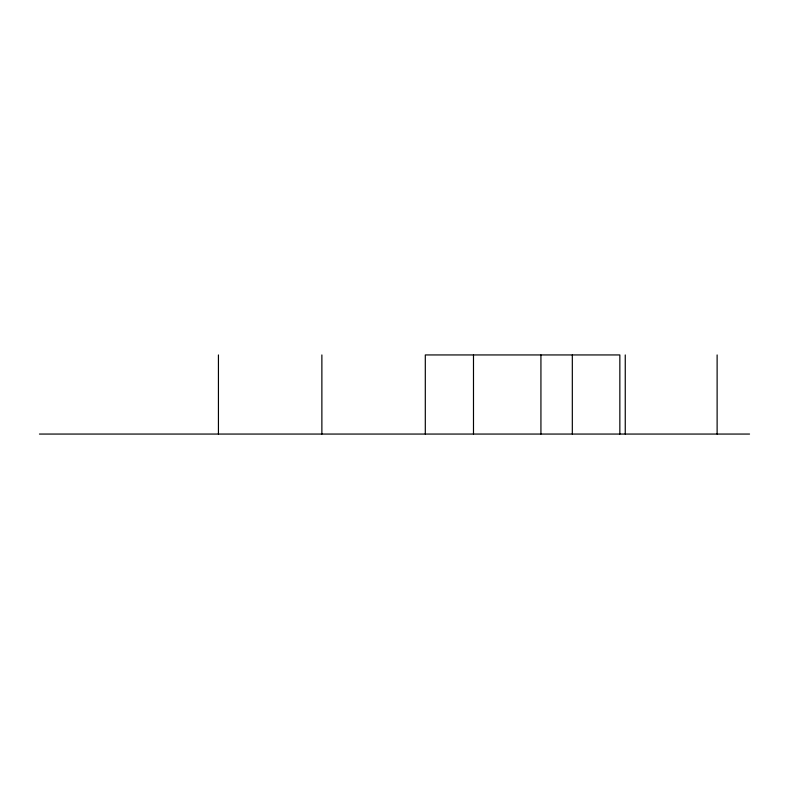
<?xml version="1.0" encoding="UTF-8"?>
<svg xmlns="http://www.w3.org/2000/svg" width="789" height="789" viewBox="0 0 789 789"><rect width="100%" height="100%" fill="white"/><g stroke="black" fill="none" stroke-linecap="round" stroke-linejoin="round"><path stroke-width="1.18" d="M39.45 434.058L749.55 434.058M717.122 354.942L717.122 434.058M625.253 354.942L625.253 434.058M619.848 434.058L619.848 354.942L425.301 354.942L425.301 434.058M572.321 354.942L572.321 434.058M540.929 354.942L540.929 434.058M473.489 354.942L473.489 434.058M321.873 354.942L321.873 434.058M218.435 354.942L218.435 434.058"/></g></svg>
